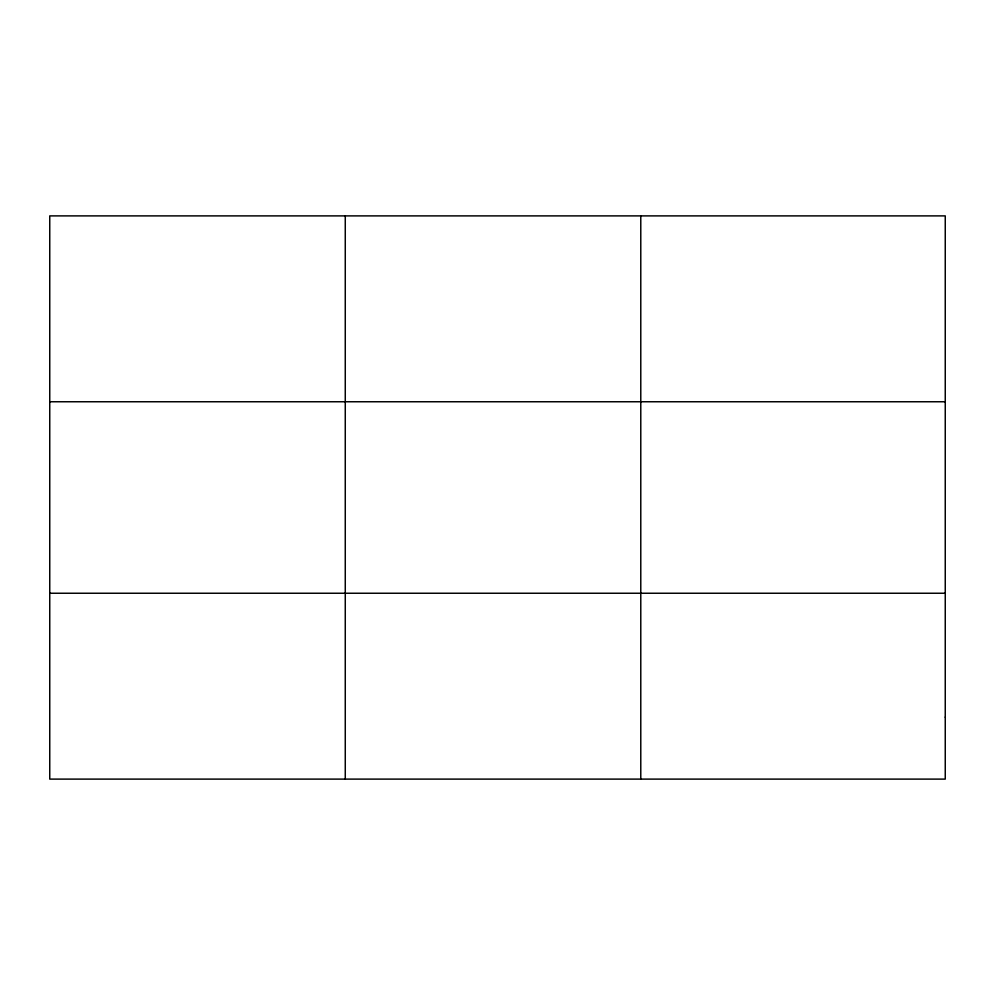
<?xml version="1.0" encoding="UTF-8"?>
<svg xmlns="http://www.w3.org/2000/svg" width="995" height="995" viewBox="0 0 995 995"><rect width="100%" height="100%" fill="white"/><g stroke="black" fill="none" stroke-linecap="round" stroke-linejoin="round"><path stroke-width="1.49" d="M345.265 779.11L345.265 215.89M640.78 779.11L640.78 215.89M49.75 401.756L945.25 401.756M49.75 593.244L945.25 593.244M945.25 717.146L945.25 779.11L49.75 779.11L49.75 215.89L945.25 215.89L945.25 717.146"/></g></svg>
